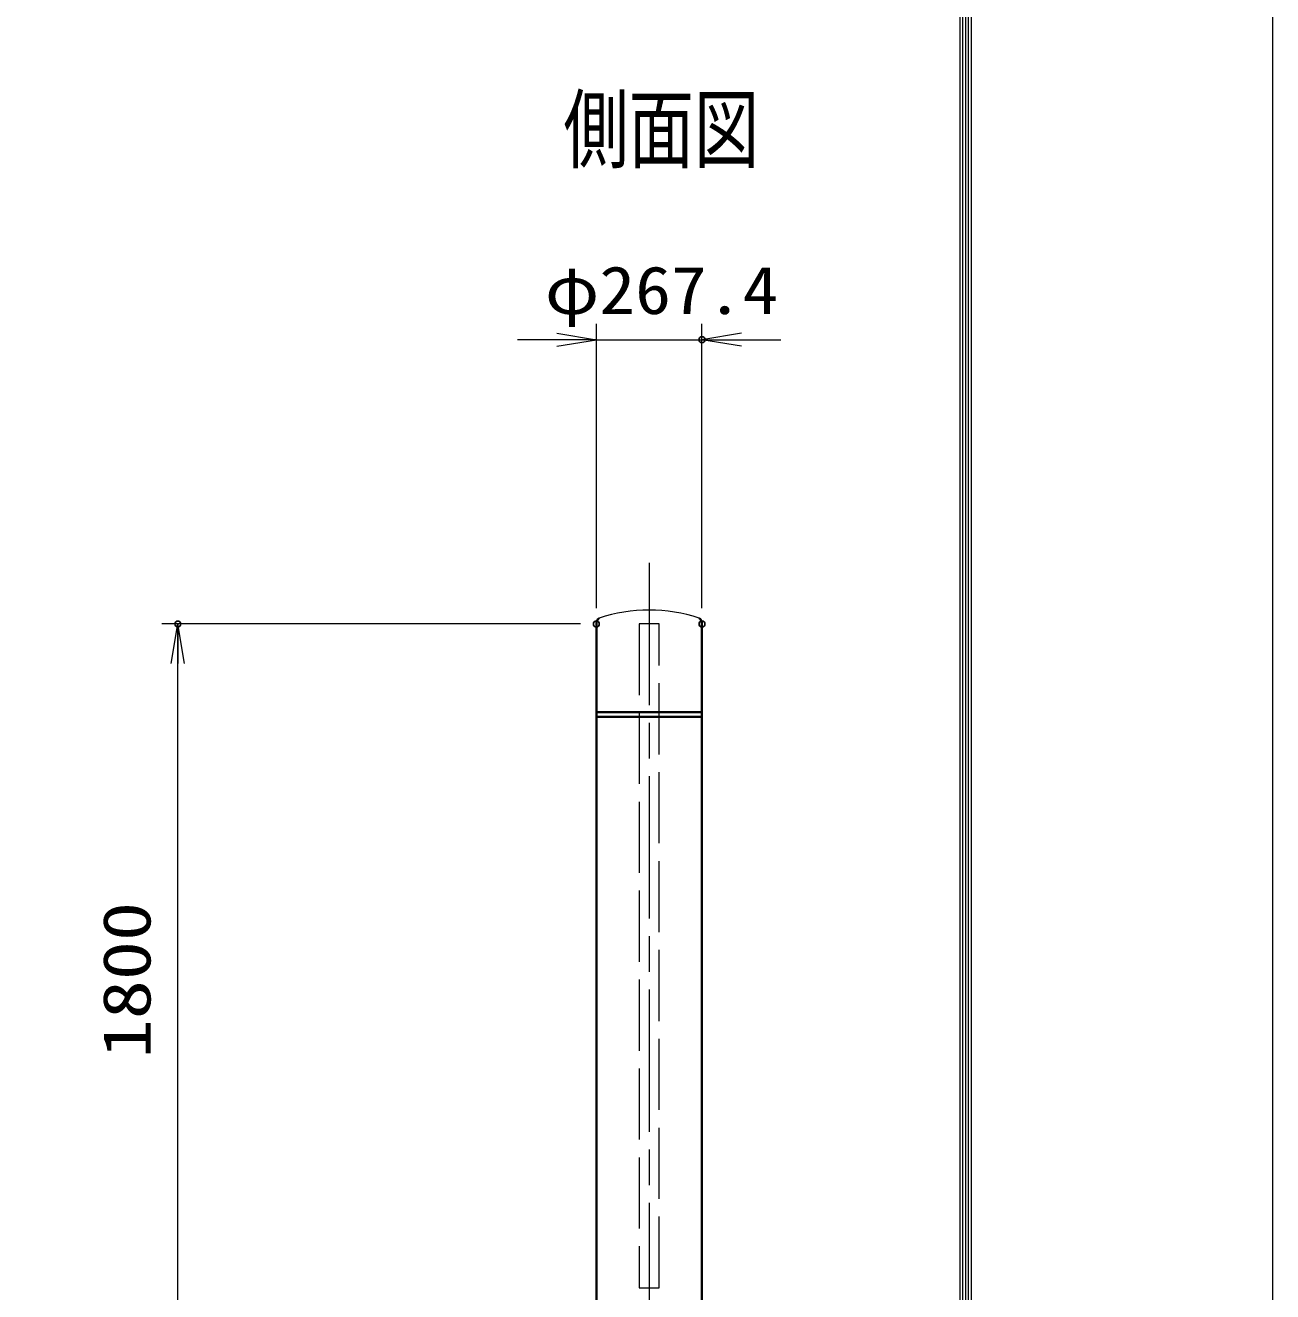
# Model space of a CAD drawing. Units: millimetres, scale not verified. Extents: x -11880 to 11880, y -8400 to 8400.
# Drawn here: x 8722 to 11880, y -896 to 2309 of the extents above; entities that cross this region are included whole.
import ezdxf
from ezdxf.enums import TextEntityAlignment as Align

# ---------------------------------------------------------------- set-up
doc = ezdxf.new("R2010")
doc.units = ezdxf.units.MM
doc.header["$LTSCALE"] = 30
doc.header["$PDMODE"] = 32
doc.header["$PDSIZE"] = 15
doc.linetypes.add('DASHED', pattern=[7.5, 6, -1.5])
doc.linetypes.add('USER1', pattern=[18, 12, -1.5, 3, -1.5])
for name, color, linetype, lineweight in [('0-0_D-TTL', 7, 'Continuous', 18), ('0-1_外形線', 7, 'Continuous', 35), ('0-2_軸線', 200, 'USER1', 15), ('0-3_細線', 2, 'Continuous', 35), ('0-4_寸法線', 4, 'Continuous', 18), ('0-5_0', 7, 'Continuous', 18), ('0-7_隠れ線', 140, 'DASHED', 18)]:
    doc.layers.add(name, color=color, linetype=linetype, lineweight=lineweight)
doc.layers.add('0-6_Defpoints', color=7, linetype='Continuous')
doc.layers.add('1-6_文字', color=254, linetype='Continuous')
doc.styles.add('ＭＳ ゴシック', font='')
doc.styles.get('ＭＳ ゴシック').set_extended_font_data('MS Gothic')

# ---------------------------------------------------------------- blocks, each defined once
blk = doc.blocks.new('_Open')
at = {"layer": '0-5_0', "color": 4}
blk.add_line((-30, 5), (0, 0), dxfattribs=at)
blk.add_lwpolyline([(-30, -5), (0, 0), (-30, 0)], dxfattribs=at)

msp = doc.modelspace()

# ---------------------------------------------------------------- linework, layer by layer
at = {"layer": '0-0_D-TTL'}
for points in [[(-11880, -8400.08), (11880, -8400.08), (11880, 8399.92), (-11880, 8399.92)], [(-11116.29, 7779.34), (11116.29, 7779.34), (11116.29, -7777.8), (-11116.29, -7777.8)], [(-11109.21, 7772.27), (11109.21, 7772.27), (11109.21, -7770.73), (-11109.21, -7770.73)], [(-11102.14, 7765.2), (11102.14, 7765.2), (11102.14, -7763.66), (-11102.14, -7763.66)], [(-11095.07, 7758.13), (11095.07, 7758.13), (11095.07, -7756.58), (-11095.07, -7756.58)], [(-11088, 7751.06), (11088, 7751.06), (11088, -7749.51), (-11088, -7749.51)]]:
    msp.add_lwpolyline(points, close=True, dxfattribs=at)
at = {"layer": '0-1_外形線'}
for p, q in [((10167.64, -981.24), (10167.64, 793.76)), ((10435.04, 793.76), (10435.04, -981.24))]:
    msp.add_line(p, q, dxfattribs=at)
for centre, start, end in [((10187.64, 793.76), 131.40962, 180), ((10415.04, 793.76), 0, 48.59038)]:
    msp.add_arc(centre, 20, start, end, dxfattribs=at)
at = {"layer": '0-2_軸線'}
msp.add_line((10301.34, 948.33), (10301.34, -1885.71), dxfattribs=at)
at = {"layer": '0-3_細線'}
for p, q in [((10435.04, 570.76), (10167.64, 570.76)), ((10435.04, 558.76), (10167.64, 558.76))]:
    msp.add_line(p, q, dxfattribs=at)
at = {"layer": '0-4_寸法線'}
for p, q in [((10167.64, 833.76), (10167.64, 1553.24)), ((10435.04, 833.76), (10435.04, 1553.24)), ((10067.64, 1513.24), (9967.64, 1513.24)), ((10167.64, 1513.24), (10435.04, 1513.24)), ((10535.04, 1513.24), (10635.04, 1513.24)), ((10127.64, 793.76), (9067.85, 793.76)), ((9107.85, -1006.24), (9107.85, 793.76))]:
    msp.add_line(p, q, dxfattribs=at)
at = {"layer": '0-5_0'}
msp.add_arc((10301.34, 415.98), 412.77, 72.0912, 107.9088, dxfattribs=at)
at = {"layer": '0-6_Defpoints'}
for p in [(10435.04, 1513.24), (9107.85, 793.76), (10167.64, 793.76), (10167.64, 793.76), (10435.04, 793.76)]:
    msp.add_point(p, dxfattribs=at)
at = {"layer": '0-7_隠れ線'}
msp.add_lwpolyline([(10326.34, 793.76), (10276.34, 793.76), (10276.34, -886.24), (10326.34, -886.24)], close=True, dxfattribs=at)

# ---------------------------------------------------------------- block references
at = {"layer": '0-4_寸法線', "xscale": 3.333333, "yscale": 3.333333}
msp.add_blockref('_Open', (10167.64, 1513.24), dxfattribs=at)
for p, rotation in [((10435.04, 1513.24), 180), ((9107.85, 793.76), 90)]:
    msp.add_blockref('_Open', p, dxfattribs=dict(at, rotation=rotation))

# ---------------------------------------------------------------- texts
at = {"layer": '0-4_寸法線', "color": 254, "style": 'ＭＳ ゴシック', "width": 1.1}
msp.add_text('φ267.4', height=121.2, dxfattribs=at).set_placement((10037.34, 1541.93), align=Align.BOTTOM_LEFT)
at = {"layer": '0-4_寸法線', "color": 254, "style": 'ＭＳ ゴシック', "width": 1.2}
msp.add_text('1800', height=121.2, rotation=90, dxfattribs=at).set_placement((9075.16, -305.44), align=Align.BOTTOM_LEFT)
at = {"layer": '1-6_文字', "style": 'ＭＳ ゴシック', "width": 0.75}
msp.add_text('側面図', height=161.7, dxfattribs=at).set_placement((10084.01, 1916.58), align=Align.BOTTOM_LEFT)

doc.saveas('drawing.dxf')
